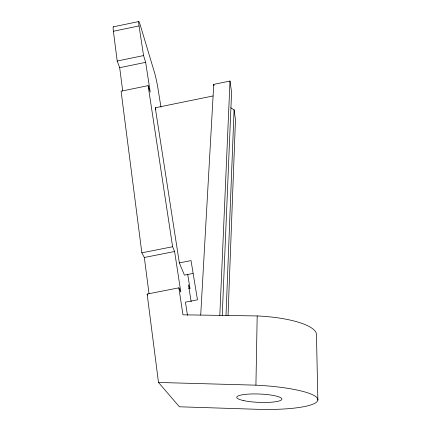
<?xml version="1.0" encoding="UTF-8"?>
<svg xmlns="http://www.w3.org/2000/svg" width="431" height="431" viewBox="0 0 431 431"><rect width="100%" height="100%" fill="white"/><g stroke="black" fill="none" stroke-linecap="round" stroke-linejoin="round"><path stroke-width="0.65" d="M255.922 385.163L257.188 315.939L182.965 314.819L178.865 287.838L147.143 294.061L158.495 382.459L179.393 406.789L262.053 409.45A65.016 12.073 2.4 0 0 317.809 399.171A65.016 12.073 2.4 0 0 255.922 385.163L158.495 382.459M228.047 315.508L235.471 119.576L234.076 109.776A25.003 14.395 -14.5 0 1 230.897 107.745M226 315.417L234.076 109.776M222.234 315.675L231.576 92.18L229.998 81.05L213.749 84.379L200.706 315.099M219.815 315.411L229.998 81.05M113.396 26.83L138.771 21.55M122.706 90.968L119.683 67.699L117.21 61.024L113.385 31.264L139.046 25.93A13.345 0.948 77.6 0 1 140.194 24.879L154.352 72.015A11.939 0.792 78 0 1 157.924 88.193L160.957 107.136M117.21 61.024L143.555 55.583L145.667 62.339L150.225 92.148L148.124 85.645L121.084 91.2L141.847 252.825L144.326 257.496L149.002 293.516M119.683 67.699L145.667 62.339M192.986 273.443L184.436 275.123L179.344 262.899L155.273 107.772L213.097 95.957M141.847 252.825L172.615 246.731L174.603 251.505L180.81 292.067L178.865 287.838M144.326 257.496L174.603 251.505M179.344 262.899L191.035 260.588L197.473 299.804L185.438 302.158L187.485 315.336M188.67 288.657L189.963 288.404L187.738 274.488M147.143 294.061L147.758 295.09M189.963 288.404L188.449 284.772L191.165 301.802M155.273 107.772L155.877 109.652M213.749 84.379L213.981 85.677M139.046 25.93L143.555 55.583M148.124 85.645L172.615 246.731M317.857 400.097L316.473 335.167A62.339 16.831 2 0 0 257.188 315.939M113.385 31.264A13.334 1.417 77.1 0 1 113.633 26.873M243.817 400.647A22.601 4.186 2.3 0 0 281.287 400.022A22.601 4.186 2.3 0 0 252.814 393.939A22.601 4.186 2.3 0 0 243.817 400.647"/></g></svg>
